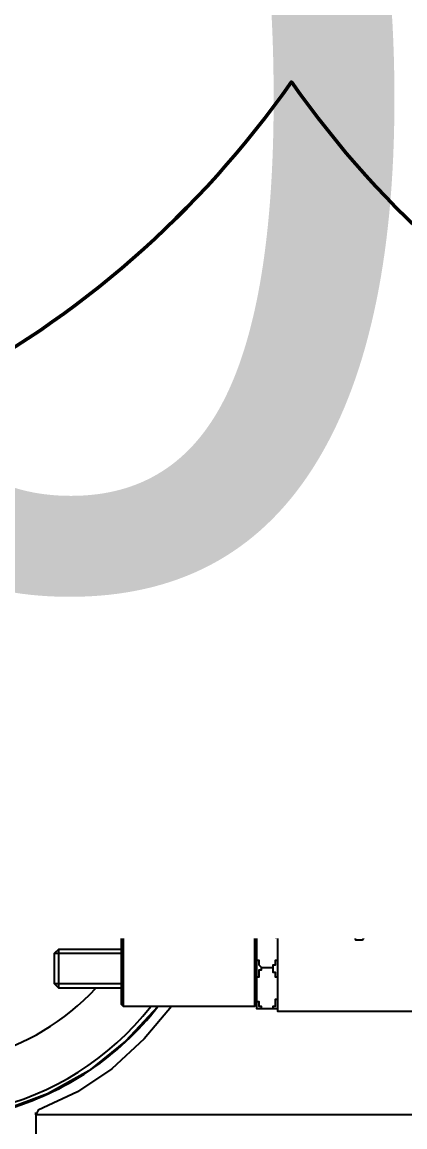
# Model space of a CAD drawing. Header units: millimetres. Extents: x -300 to 383236, y -195106 to -144646.
# Drawn here: x 8265.1 to 8407.5, y -175517.1 to -175106.1 of the extents above; entities that cross this region are included whole.
import ezdxf
from ezdxf.enums import TextEntityAlignment as Align

# ---------------------------------------------------------------- set-up
doc = ezdxf.new("R2010")
doc.units = ezdxf.units.MM
doc.header["$LTSCALE"] = 60
doc.set_wipeout_variables(frame=1)
doc.layers.add('C_REV', color=4, linetype='Continuous', lineweight=50)
for name, color, linetype in [('C_TEXT_CONTAINER NO', 7, 'Continuous'), ('PDF3_솔리드 채우기', 7, 'Continuous'), ('PDF3_형상', 7, 'Continuous')]:
    doc.layers.add(name, color=color, linetype=linetype)
doc.styles.add('Arial', font='arial.ttf')

# ---------------------------------------------------------------- blocks, each defined once
blk = doc.blocks.new('A$C688d464c')
at = {"layer": 'PDF3_솔리드 채우기', "transparency": 33554559}
h = blk.add_hatch(color=253, dxfattribs=at)
h.paths.add_polyline_path([(3349.98, -1691.44), (3379.92, -1691.44), (3379.92, -1661.49), (3369.66, -1663.2), (3364.52, -1665.76), (3360.25, -1669.19), (3356.83, -1672.61), (3354.25, -1676.89), (3351.69, -1681.16), (3349.98, -1686.3)])
h.paths.add_polyline_path([(3409.02, -1696.58), (3409.88, -1691.44), (3379.92, -1691.44), (3379.92, -1721.39), (3385.06, -1721.39), (3390.2, -1719.67), (3394.48, -1717.97), (3398.76, -1714.54), (3403.03, -1711.12), (3405.61, -1706.83), (3408.17, -1701.7)])
at = {"layer": 'PDF3_형상', "color": 253, "lineweight": 25}
for points in [[(3308.9, -1471.51), (3308.9, -1516.01), (3302.06, -1516.01), (3302.06, -1471.51)], [(3365.38, -1572.48), (3409.02, -1572.48), (3409.02, -1579.33), (3365.38, -1579.33)], [(3311.47, -1605), (3301.2, -1616.13), (3321.74, -1637.53), (3332.86, -1626.39)], [(3311.47, -1605.86), (3301.2, -1616.13), (3321.74, -1636.67), (3332, -1626.39)], [(3367.1, -1634.96), (3367.1, -1641.81), (3407.31, -1641.81), (3407.31, -1634.96)], [(3349.98, -1691.44), (3379.92, -1691.44), (3379.92, -1661.49), (3370.51, -1663.2), (3361.96, -1667.48), (3355.97, -1673.47), (3351.69, -1682.02)], [(3314.9, -1674.33), (3314.9, -1677.74)], [(3357.67, -1672.61), (3357.67, -1733.37), (3416.73, -1733.37), (3416.73, -1672.61)], [(3409.88, -1691.44), (3379.92, -1691.44), (3379.92, -1721.39), (3389.35, -1719.67), (3397.9, -1715.4), (3403.89, -1709.41), (3408.17, -1700.85)], [(3400.47, -1695.72), (3373.94, -1695.72), (3373.09, -1696.58), (3373.09, -1709.41), (3373.94, -1710.26), (3400.47, -1710.26), (3401.32, -1709.41), (3401.32, -1696.58)], [(3314.9, -1728.24), (3314.9, -1731.66)], [(3338, -1741.92), (3338, -1741.07), (3338.85, -1740.22), (3338.85, -1738.49), (3339.71, -1738.49), (3339.71, -1735.93), (3340.57, -1735.93), (3340.57, -1733.37), (3340.57, -1732.51), (3341.43, -1732.51), (3341.43, -1730.8), (3341.43, -1732.51), (3340.57, -1732.51), (3340.57, -1733.37)], [(3444.96, -1771.88), (3444.96, -1736.79), (3367.09, -1736.79), (3367.09, -1771.88)], [(3308.9, -1742.78), (3308.9, -1769.31), (3309.76, -1770.17), (3309.76, -1741.92)], [(3395.34, -1742.78), (3396.18, -1745.34), (3398.76, -1745.34), (3400.47, -1742.78), (3398.76, -1740.22), (3396.18, -1740.22)], [(3497.17, -1818.09), (3497.17, -1810.38), (3277.24, -1810.38), (3277.24, -1818.09)]]:
    blk.add_lwpolyline(points, close=True, dxfattribs=at)
for points in [[(3308.9, -1474.94), (3327.73, -1474.94), (3327.73, -1512.59), (3308.9, -1512.59)], [(3302.06, -1477.5), (3181.41, -1477.5)], [(3327.73, -1476.64), (3373.09, -1476.64)], [(3403.03, -1493.76), (3402.17, -1487.77), (3397.9, -1482.63), (3392.76, -1478.36), (3386.77, -1477.5), (3380.78, -1478.36), (3375.65, -1482.63), (3371.37, -1487.77), (3370.51, -1493.76), (3370.51, -1553.66)], [(3401.32, -1476.64), (3446.68, -1476.64)], [(3403.89, -1493.76), (3403.89, -1553.66)], [(3302.06, -1510.88), (3181.41, -1510.88)], [(3370.51, -1510.88), (3327.73, -1510.88)], [(3446.68, -1510.88), (3403.89, -1510.88)], [(3368.81, -1572.48), (3368.81, -1553.66), (3405.61, -1553.66), (3405.61, -1572.48)], [(3370.51, -1634.96), (3370.51, -1579.33), (3403.89, -1579.33), (3403.89, -1634.96)], [(3371.37, -1579.33), (3371.37, -1578.47)], [(3402.17, -1579.33), (3402.17, -1578.47)], [(3403.89, -1579.33), (3403.89, -1578.47)], [(3370.51, -1605), (3367.1, -1605), (3367.1, -1611.85), (3370.51, -1611.85)], [(3403.89, -1611.85), (3407.31, -1611.85), (3407.31, -1605), (3403.89, -1605)], [(3369.66, -1634.96), (3369.66, -1611.85)], [(3404.75, -1634.96), (3404.75, -1611.85)], [(3369.66, -1642.66), (3352.54, -1642.66), (3352.54, -1655.49)], [(3369.66, -1669.19), (3369.66, -1641.81)], [(3404.75, -1669.19), (3404.75, -1641.81)], [(3421.86, -1655.49), (3421.86, -1642.66), (3404.75, -1642.66)], [(3352.54, -1645.23), (3326.01, -1645.23)], [(3327.73, -1647.8), (3352.54, -1647.8)], [(3330.3, -1652.07), (3336.29, -1655.49)], [(3332, -1655.49), (3332.86, -1655.49), (3332.86, -1656.35), (3333.72, -1657.21), (3333.72, -1658.05), (3334.58, -1658.05), (3334.58, -1658.91), (3335.43, -1659.77), (3335.43, -1660.63), (3336.29, -1660.63), (3336.29, -1662.34), (3337.15, -1663.2), (3337.15, -1664.06), (3338, -1664.9), (3338.85, -1665.76), (3338.85, -1667.48), (3338.85, -1665.76), (3338, -1664.9), (3337.15, -1664.06), (3337.15, -1663.2), (3336.29, -1662.34), (3336.29, -1660.63), (3335.43, -1660.63), (3335.43, -1659.77), (3334.58, -1658.91), (3334.58, -1658.05), (3333.72, -1658.05), (3333.72, -1657.21), (3332.86, -1656.35), (3332.86, -1655.49), (3332, -1655.49), (3369.66, -1655.49)], [(3332.86, -1653.78), (3352.54, -1653.78)], [(3442.4, -1655.49), (3404.75, -1655.49)], [(3337.15, -1667.48), (3369.66, -1667.48)], [(3342.28, -1675.17), (3339.71, -1668.33)], [(3437.27, -1667.48), (3404.75, -1667.48)], [(3370.51, -1672.61), (3369.66, -1669.19), (3404.75, -1669.19), (3403.89, -1672.61)], [(3301.2, -1685.44), (3301.2, -1676.03)], [(3302.06, -1676.03), (3302.06, -1675.17)], [(3307.19, -1681.16), (3307.19, -1676.03), (3302.06, -1676.03), (3302.06, -1685.44), (3307.19, -1685.44)], [(3309.76, -1674.33), (3307.19, -1676.89)], [(3309.76, -1732.51), (3314.04, -1732.51), (3314.04, -1673.47), (3309.76, -1673.47)], [(3314.04, -1674.33), (3314.9, -1674.33)], [(3357.67, -1675.17), (3314.9, -1675.17)], [(3301.2, -1725.66), (3237.88, -1722.25), (3234.46, -1722.25), (3234.46, -1683.74), (3237.88, -1683.74), (3301.2, -1680.31)], [(3307.19, -1723.1), (3307.19, -1703.41), (3309.76, -1703.41), (3309.76, -1680.31), (3314.04, -1680.31)], [(3309.76, -1680.31), (3307.19, -1680.31)], [(3314.04, -1677.74), (3357.67, -1677.74)], [(3302.06, -1685.44), (3302.06, -1684.59)], [(3307.19, -1682.88), (3307.19, -1703.41)], [(3357.67, -1683.74), (3314.04, -1683.74), (3314.9, -1683.74)], [(3314.9, -1683.74), (3314.9, -1722.25), (3314.9, -1683.74)], [(3303.76, -1703.41), (3306.33, -1703.41)], [(3314.04, -1725.66), (3309.76, -1725.66), (3309.76, -1703.41), (3314.04, -1703.41)], [(3301.2, -1729.94), (3301.2, -1720.53)], [(3302.06, -1720.53), (3302.06, -1719.67)], [(3307.19, -1720.53), (3302.06, -1720.53), (3302.06, -1729.94), (3307.19, -1729.94), (3307.19, -1724.81)], [(3307.19, -1725.66), (3309.76, -1725.66)], [(3357.67, -1722.25), (3314.04, -1722.25), (3314.9, -1722.25)], [(3302.06, -1729.94), (3302.06, -1729.08)], [(3307.19, -1729.08), (3309.76, -1731.66)], [(3314.04, -1728.24), (3357.67, -1728.24)], [(3314.04, -1741.92), (3319.17, -1731.66)], [(3314.04, -1731.66), (3314.9, -1731.66)], [(3357.67, -1730.8), (3314.9, -1730.8)], [(3335.43, -1741.92), (3339.71, -1731.66)], [(3339.71, -1730.8), (3339.71, -1731.66), (3338.85, -1731.66), (3338.85, -1732.51), (3338.85, -1731.66)], [(3338.85, -1733.37), (3340.57, -1733.37), (3340.57, -1732.51)], [(3339.71, -1738.49), (3342.28, -1731.66)], [(3342.28, -1741.92), (3345.7, -1731.66)], [(3379.92, -1736.79), (3379.92, -1733.37)], [(3383.35, -1736.79), (3383.35, -1733.37)], [(3390.2, -1736.79), (3390.2, -1733.37)], [(3394.48, -1736.79), (3394.48, -1733.37)], [(3338.85, -1737.65), (3338.85, -1738.49), (3343.13, -1738.49)], [(3358.53, -1741.92), (3309.76, -1741.92)], [(3359.39, -1742.78), (3358.53, -1741.92), (3358.53, -1770.17), (3359.39, -1769.31)], [(3359.39, -1746.2), (3359.39, -1743.64), (3360.25, -1743.64), (3360.25, -1741.92), (3361.1, -1741.92), (3361.1, -1741.07)], [(3367.1, -1771.02), (3359.39, -1771.02), (3359.39, -1741.07), (3367.1, -1741.07)], [(3365.38, -1741.07), (3365.38, -1741.92), (3366.24, -1741.92), (3366.24, -1744.5), (3367.1, -1744.5), (3367.1, -1746.2)], [(3308.9, -1763.32), (3285.8, -1763.32), (3285.8, -1748.77), (3284.08, -1750.48), (3284.08, -1761.6), (3285.8, -1763.32)], [(3308.9, -1750.48), (3284.08, -1750.48)], [(3285.8, -1748.77), (3308.9, -1748.77)], [(3359.39, -1760.74), (3359.39, -1759.04), (3360.25, -1759.04), (3360.25, -1756.47), (3361.1, -1756.47), (3361.1, -1755.61), (3360.25, -1754.76), (3360.25, -1753.05), (3359.39, -1753.05), (3359.39, -1751.33)], [(3367.1, -1751.33), (3367.1, -1753.05), (3366.24, -1753.05), (3366.24, -1754.76), (3365.38, -1754.76), (3365.38, -1755.61), (3365.38, -1757.33), (3366.24, -1757.33), (3366.24, -1759.04), (3367.1, -1759.04), (3367.1, -1760.74)], [(3361.1, -1755.61), (3365.38, -1755.61)], [(3284.08, -1761.6), (3308.9, -1761.6)], [(3361.1, -1771.02), (3361.1, -1770.17), (3360.25, -1770.17), (3360.25, -1768.45), (3359.39, -1768.45), (3359.39, -1765.89)], [(3367.1, -1765.89), (3367.1, -1767.59), (3366.24, -1767.59), (3366.24, -1770.17), (3365.38, -1770.17), (3365.38, -1771.02)], [(3327.73, -1770.17), (3317.46, -1782.14), (3305.48, -1793.27), (3292.65, -1801.83), (3278.09, -1808.68), (3277.23, -1810.38), (3277.23, -1809.52)], [(3358.53, -1770.17), (3309.76, -1770.17)]]:
    blk.add_lwpolyline(points, dxfattribs=at)
at = {"layer": 'PDF3_형상', "color": 253, "lineweight": 50}
for points in [[(3379.92, -1661.49), (3379.92, -1721.39)], [(3409.88, -1691.44), (3349.98, -1691.44)]]:
    blk.add_lwpolyline(points, dxfattribs=at)
at = {"layer": 'PDF3_형상', "color": 253, "lineweight": 25}
blk.add_lwpolyline([(3265.26, -1806.96), (3265.26, -1808.68, 0.161342), (3322.59, -1770.17), (3310.62, -1783), (3296.92, -1794.12), (3281.52, -1802.68), (3265.26, -1808.68), (3264.41, -1808.68), (3264.41, -1809.52), (3260.99, -1809.52), (3260.99, -1810.38), (3260.99, -1809.52), (3264.41, -1809.52), (3264.41, -1808.68), (3265.26, -1808.68), (3265.26, -1807.82)], format="xyb", dxfattribs=at)
at = {"layer": 'PDF3_형상', "color": 253, "lineweight": 50}
blk.add_circle((3379.83, -1691.39), 30.05, dxfattribs=at)
at = {"layer": 'PDF3_형상', "color": 253, "lineweight": 25}
for centre, radius, start, end in [((3386.78, -1493.51), 21.42, 319.39, 220.61), ((3386.78, -1493.54), 18.09, 334.026, 205.974), ((3235.26, -1703.07), 108.11, 14.954, 321.6395), ((3235.6, -1703.58), 88.28, 18.7682, 116.6771), ((3234.95, -1703.71), 87.86, 122.7652, 317.278)]:
    blk.add_arc(centre, radius, start, end, dxfattribs=at)
blk = doc.blocks.new('A$C44261593')
h = blk.add_hatch()
h.set_pattern_fill('ANSI31', color=253, scale=100)
h.set_pattern_definition([(45, (0, -50460), (-224.5064, 224.5064), [])])
edge = h.paths.add_edge_path()
edge.add_line((-58347.03, -14256), (-58347.03, -14056))
edge.add_line((-58347.03, -14056), (-57547.03, -14056))
edge.add_line((-57547.03, -14056), (-57547.03, -15056))
edge.add_line((-57547.03, -15056), (-60547.03, -15056))
edge.add_line((-60547.03, -15056), (-60547.03, -31056))
edge.add_line((-60547.03, -31056), (-57647.03, -31056))
edge.add_line((-57647.03, -31056), (-57647.03, -32268))
edge.add_line((-57647.03, -32268), (-43347.03, -32268))
edge.add_line((-43347.03, -32268), (-43347.03, -29256))
edge.add_line((-43347.03, -29256), (-34347.03, -29256))
edge.add_line((-34347.03, -29256), (-34347.03, -14206))
edge.add_line((-34347.03, -14206), (-33547.03, -14206))
edge.add_line((-33547.03, -14206), (-33547.03, -29256))
edge.add_line((-33547.03, -29256), (-30497.03, -29256))
edge.add_line((-30497.03, -29256), (-30497.03, -30056))
edge.add_line((-30497.03, -30056), (-30547.03, -30056))
edge.add_line((-30547.03, -30056), (-30547.03, -34906))
edge.add_line((-30547.03, -34906), (-30569.24, -34906))
edge.add_arc((-31589.72, -35133.69), 1045.58, 12.57767, 76.57873)
edge.add_line((-31347.03, -34116.66), (-31347.03, -30056))
edge.add_line((-31347.03, -30056), (-42547.03, -30056))
edge.add_line((-42547.03, -30056), (-42547.03, -34906))
edge.add_line((-42547.03, -34906), (-43347.03, -34906))
edge.add_line((-43347.03, -34906), (-43347.03, -33068))
edge.add_line((-43347.03, -33068), (-57647.03, -33068))
edge.add_line((-57647.03, -33068), (-57647.03, -34906))
edge.add_line((-57647.03, -34906), (-58447.03, -34906))
edge.add_line((-58447.03, -34906), (-58447.03, -31856))
edge.add_line((-58447.03, -31856), (-66197.03, -31856))
edge.add_line((-66197.03, -31856), (-66197.03, -31056))
edge.add_line((-66197.03, -31056), (-61347.03, -31056))
edge.add_line((-61347.03, -31056), (-61347.03, -14256))
edge.add_line((-61347.03, -14256), (-58347.03, -14256))

msp = doc.modelspace()

# ---------------------------------------------------------------- block references
for name, p in [('A$C44261593', (71340, -144646.13)), ('A$C688d464c', (4992.97, -173702.13))]:
    msp.add_blockref(name, p)

# ---------------------------------------------------------------- next in the draw order: wipeouts: each hides what was drawn before it
msp.add_wipeout([(6787.44, -175446.9), (8737.04, -175446.9), (8737.04, -174827.29), (6787.44, -174827.29)]).dxf.layer = 'C_TEXT_CONTAINER NO'

# ---------------------------------------------------------------- next in the draw order: linework, layer by layer
at = {"layer": 'C_REV'}
msp.add_lwpolyline([(11365.28, -175128.33, -0.520567), (10765.28, -175128.33, -0.520567), (10165.28, -175128.33, -0.520567), (9565.28, -175128.33, -0.520567), (8965.28, -175128.33, -0.520567), (8365.28, -175128.33, -0.520567), (7765.28, -175128.33, -0.520567), (7165.28, -175128.33, -0.520567), (6565.28, -175128.33, -0.520567), (6026.5, -175067.11, -0.520567), (6026.5, -174467.11, -0.520567), (6026.5, -173867.11, -0.520567), (6026.5, -173267.11, -0.520567)], format="xyb", dxfattribs=at)

# ---------------------------------------------------------------- next in the draw order: texts
at = {"layer": 'C_TEXT_CONTAINER NO', "color": 3, "style": 'Arial'}
msp.add_text('A1-6-08', height=360, dxfattribs=at).set_placement((7808.41, -175134.77), align=Align.MIDDLE_CENTER)

doc.saveas('drawing.dxf')
